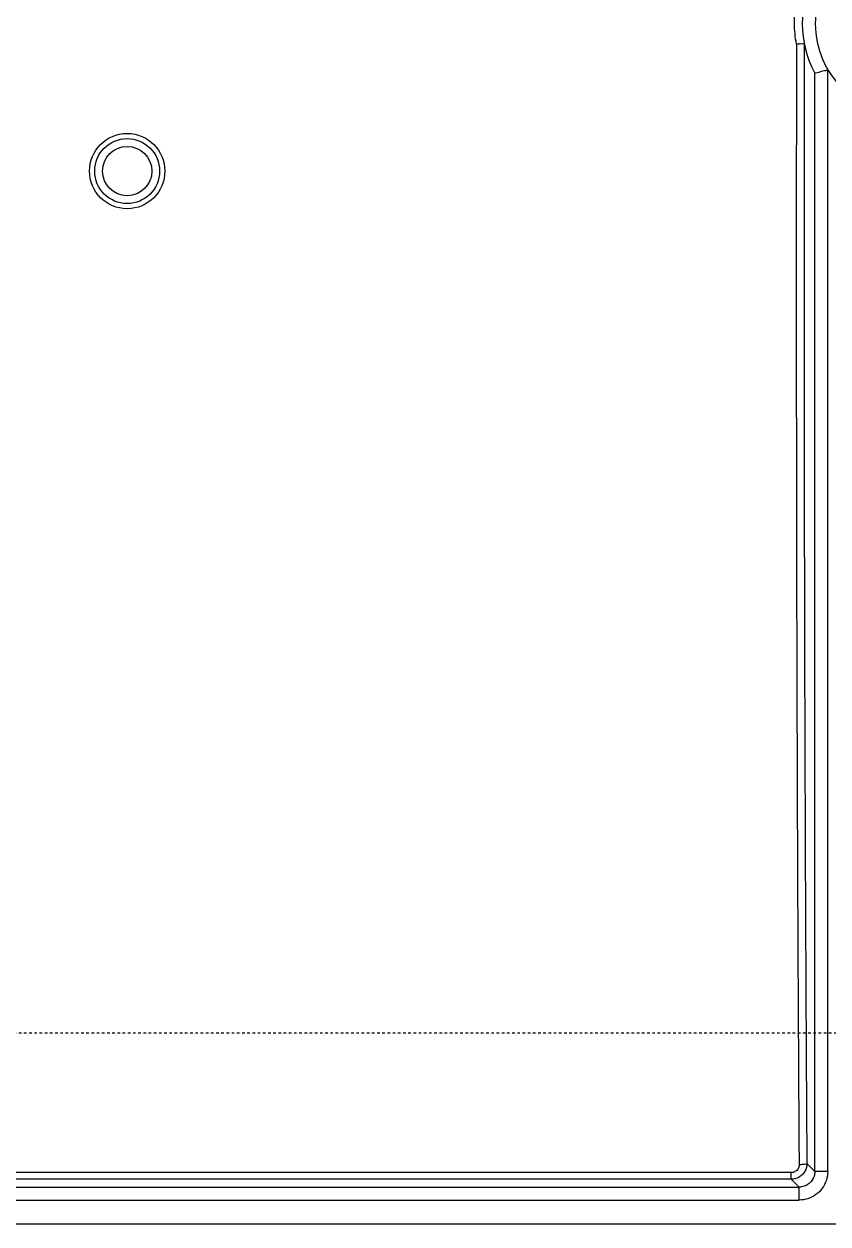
# Model space of a CAD drawing. Extents: x 0 to 607, y 0 to 244.
# Drawn here: x 504.83 to 535.79, y 94.62 to 140.81 of the extents above; entities that cross this region are included whole.
import ezdxf

# ---------------------------------------------------------------- set-up
doc = ezdxf.new("R2010")
doc.units = 0
doc.linetypes.add('CENTER2', pattern=[1.125, 0.75, -0.125, 0.125, -0.125])

# ---------------------------------------------------------------- blocks, each defined once
blk = doc.blocks.new('grfgd')
for p, q in [((61525.898, -3311.925), (61525.898, -3311.925)), ((61525.899, -3354.208), (61525.899, -3311.926)), ((61526.399, -3354.205), (61526.399, -3311.795)), ((61525.595, -3353.904), (61525.899, -3354.208)), ((61524.997, -3354.505), (61473.094, -3354.505)), ((61524.997, -3354.249), (61473.279, -3354.249)), ((61524.997, -3354.505), (61524.997, -3354.249)), ((61524.997, -3354.505), (61525.3, -3354.807)), ((61526.399, -3354.208), (61525.899, -3354.208)), ((61435.74, -3354.807), (61525.3, -3354.807)), ((61435.74, -3355.307), (61525.299, -3355.307)), ((61428.27, -3356.228), (61532.77, -3356.228))]:
    blk.add_line(p, q)
blk.add_lwpolyline([(61525.899, -3311.926), (61525.899, -3311.926), (61525.899, -3311.926), (61525.899, -3311.926), (61525.899, -3311.926), (61525.899, -3311.925), (61525.898, -3311.925), (61525.898, -3311.925), (61525.898, -3311.925)])
for radius in [1.45, 1.25, 0.95]:
    blk.add_circle((61499.42, -3315.698), radius)
for radius, start, end in [(3.5, 90, 270), (4, 151.6976, 208.3024)]:
    blk.add_arc((61529.42, -3310.028), radius, start, end)
for points, knots in [([(61525.195, -3310.814), (61525.145, -3310.549), (61525.094, -3310.007), (61525.147, -3309.466), (61525.198, -3309.2)], [0, 0, 0, 0, 0.809574, 1.620943, 1.620943, 1.620943, 1.620943]), ([(61525.195, -3310.814), (61525.189, -3314.422), (61525.184, -3321.636), (61525.198, -3332.443), (61525.234, -3343.212), (61525.272, -3350.376), (61525.295, -3353.947)], [0, 0, 0, 0, 10.824513, 21.640933, 32.420367, 43.133208, 43.133208, 43.133208, 43.133208]), ([(61525.495, -3310.798), (61525.492, -3310.784), (61525.416, -3310.814), (61525.337, -3310.796), (61525.244, -3310.812), (61525.195, -3310.816)], [0, 0, 0, 0, 0.0431041, 0.151609, 0.3004634, 0.3004634, 0.3004634, 0.3004634]), ([(61525.495, -3310.798), (61525.489, -3314.403), (61525.484, -3321.612), (61525.498, -3332.411), (61525.534, -3343.175), (61525.572, -3350.334), (61525.595, -3353.904)], [0, 0, 0, 0, 10.815967, 21.625792, 32.397815, 43.105804, 43.105804, 43.105804, 43.105804]), ([(61525.899, -3311.926), (61525.914, -3311.922), (61525.967, -3311.909), (61526.072, -3311.882), (61526.224, -3311.842), (61526.338, -3311.812), (61526.399, -3311.795)], [0, 0, 0, 0, 0.0469811, 0.1622253, 0.3268584, 0.5162976, 0.5162976, 0.5162976, 0.5162976]), ([(61525.595, -3353.904), (61525.595, -3353.955), (61525.582, -3354.061), (61525.52, -3354.212), (61525.417, -3354.343), (61525.285, -3354.439), (61525.142, -3354.493), (61525.044, -3354.505), (61524.997, -3354.505)], [0, 0, 0, 0, 0.1533668, 0.3173185, 0.4837456, 0.6461216, 0.7994541, 0.9391682, 0.9391682, 0.9391682, 0.9391682]), ([(61525.295, -3353.947), (61525.295, -3353.973), (61525.289, -3354.026), (61525.258, -3354.102), (61525.207, -3354.168), (61525.141, -3354.216), (61525.07, -3354.243), (61525.021, -3354.249), (61524.997, -3354.249)], [0, 0, 0, 0, 0.0770827, 0.1592734, 0.2425345, 0.3236983, 0.4003666, 0.4703099, 0.4703099, 0.4703099, 0.4703099]), ([(61525.595, -3353.904), (61525.59, -3353.919), (61525.522, -3353.928), (61525.434, -3353.945), (61525.344, -3353.947), (61525.295, -3353.947)], [0, 0, 0, 0, 0.0490873, 0.1593488, 0.30573, 0.30573, 0.30573, 0.30573]), ([(61526.399, -3354.205), (61526.399, -3354.319), (61526.364, -3354.55), (61526.205, -3354.863), (61525.956, -3355.113), (61525.643, -3355.271), (61525.412, -3355.307), (61525.299, -3355.307)], [0, 0, 0, 0, 0.341065, 0.687538, 1.035773, 1.382295, 1.722744, 1.722744, 1.722744, 1.722744]), ([(61525.899, -3354.208), (61525.899, -3354.27), (61525.88, -3354.395), (61525.794, -3354.566), (61525.657, -3354.702), (61525.487, -3354.788), (61525.361, -3354.808), (61525.3, -3354.807)], [0, 0, 0, 0, 0.1850432, 0.3743131, 0.564405, 0.7535797, 0.9383184, 0.9383184, 0.9383184, 0.9383184]), ([(61525.301, -3355.307), (61525.301, -3355.245), (61525.301, -3355.13), (61525.301, -3354.978), (61525.3, -3354.873), (61525.3, -3354.822), (61525.3, -3354.807)], [0, 0, 0, 0, 0.1862946, 0.3457605, 0.4554345, 0.4995263, 0.4995263, 0.4995263, 0.4995263])]:
    blk.add_open_spline(points, degree=3, knots=knots)
blk = doc.blocks.new('fdgdfhđjgf')
blk.add_blockref('grfgd', (-18.578, 615.29))
blk = doc.blocks.new('dfhfeher')
at = {"color": 6, "linetype": 'CENTER2', "ltscale": 0.008}
blk.add_line((71820.757, 6375.965), (71214.232, 6375.965), dxfattribs=at)
blk.add_blockref('fdgdfhđjgf', (10242.189, 9109.554))

msp = doc.modelspace()

# ---------------------------------------------------------------- block references
msp.add_blockref('dfhfeher', (-71214.232, -6273.994))

doc.saveas('drawing.dxf')
